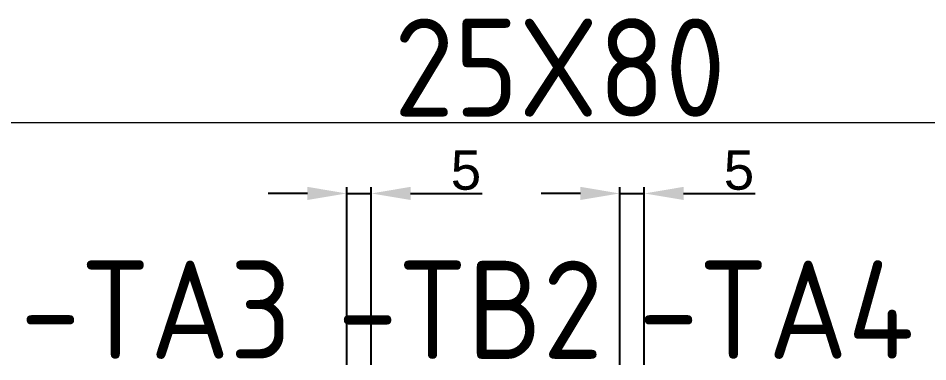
# Model space of a CAD drawing. Header units: millimetres. Extents: x 1359 to 3577, y 1333 to 3557.
# Drawn here: x 1898.3 to 2083.5, y 3277.8 to 3347.8 of the extents above; entities that cross this region are included whole.
import ezdxf
from ezdxf.enums import TextEntityAlignment as Align

# ---------------------------------------------------------------- set-up
doc = ezdxf.new("R2010")
doc.units = ezdxf.units.MM
doc.layers.add('000-PI_TEXT', color=7, linetype='Continuous')
doc.layers.add('002-PI-Kabelska kanalica', color=150, linetype='Continuous')
doc.styles.add('PI0', font='isocpeur.ttf', dxfattribs={"width": 0.9})
doc.styles.get("Standard").update_dxf_attribs({"font": 'arial.ttf'})
doc.dimstyles.new('ISO-25-lb', dxfattribs={"dimtxt": 8, "dimasz": 8, "dimexe": 1.25, "dimexo": 0.625, "dimtad": 1, "dimtxsty": 'Standard', "dimcen": 5, "dimadec": 0, "dimazin": 0, "dimtfac": 1, "dimtmove": 0, "dimatfit": 3, "dimfxl": 1, "dimarcsym": 0})

# ---------------------------------------------------------------- blocks, each defined once
blk = doc.blocks.new('*U51')
at = {"layer": '002-PI-Kabelska kanalica', "color": 0, "linetype": 'ByBlock', "lineweight": 0}
blk.add_line((5, -100), (5, 719), dxfattribs=at)
blk = doc.blocks.new('*D87')
at = {"layer": '000-PI_TEXT', "color": 0, "linetype": 'ByBlock', "lineweight": -2, "ltscale": 0.25, "transparency": 16777216}
for p, q in [((1957.19, 3312.11), (1949.19, 3312.11)), ((1965.19, 3277.18), (1965.19, 3313.36)), ((1965.19, 3312.11), (1970.19, 3312.11)), ((1970.19, 3277.18), (1970.19, 3313.36)), ((1978.19, 3312.11), (1992.75, 3312.11))]:
    blk.add_line(p, q, dxfattribs=at)
at = {"layer": '000-PI_TEXT', "color": 0, "linetype": 'ByBlock', "ltscale": 0.25, "transparency": 16777216}
for points in [[(1957.19, 3313.45), (1957.19, 3310.78), (1965.19, 3312.11)], [(1978.19, 3313.45), (1978.19, 3310.78), (1970.19, 3312.11)]]:
    blk.add_solid(points, dxfattribs=at)
at = {"layer": 'Defpoints', "color": 0, "linetype": 'ByBlock', "ltscale": 0.25, "transparency": 16777216}
for p in [(1970.19, 3312.11), (1965.19, 3276.56), (1970.19, 3276.56)]:
    blk.add_point(p, dxfattribs=at)
at = {"layer": '000-PI_TEXT', "color": 0, "linetype": 'ByBlock', "lineweight": 0, "ltscale": 0.25, "transparency": 16777216, "insert": (1989.47, 3316.81), "char_height": 8, "attachment_point": 5}
blk.add_mtext('5', dxfattribs=at)
blk = doc.blocks.new('*D88')
at = {"layer": '000-PI_TEXT', "color": 0, "linetype": 'ByBlock', "lineweight": -2, "ltscale": 0.25, "transparency": 16777216}
for p, q in [((2012.79, 3312.11), (2004.79, 3312.11)), ((2020.79, 3277.18), (2020.79, 3313.36)), ((2020.79, 3312.11), (2025.79, 3312.11)), ((2025.79, 3277.18), (2025.79, 3313.36)), ((2033.79, 3312.11), (2048.35, 3312.11))]:
    blk.add_line(p, q, dxfattribs=at)
at = {"layer": '000-PI_TEXT', "color": 0, "linetype": 'ByBlock', "ltscale": 0.25, "transparency": 16777216}
for points in [[(2012.79, 3313.45), (2012.79, 3310.78), (2020.79, 3312.11)], [(2033.79, 3313.45), (2033.79, 3310.78), (2025.79, 3312.11)]]:
    blk.add_solid(points, dxfattribs=at)
at = {"layer": 'Defpoints', "color": 0, "linetype": 'ByBlock', "ltscale": 0.25, "transparency": 16777216}
for p in [(2025.79, 3312.11), (2020.79, 3276.56), (2025.79, 3276.56)]:
    blk.add_point(p, dxfattribs=at)
at = {"layer": '000-PI_TEXT', "color": 0, "linetype": 'ByBlock', "lineweight": 0, "ltscale": 0.25, "transparency": 16777216, "insert": (2045.07, 3316.81), "char_height": 8, "attachment_point": 5}
blk.add_mtext('5', dxfattribs=at)

msp = doc.modelspace()

# ---------------------------------------------------------------- block references
at = {"layer": '002-PI-Kabelska kanalica', "color": 0, "linetype": 'ByBlock', "lineweight": 0, "rotation": 270}
msp.add_blockref('*U51', (1701.071, 3331.556), dxfattribs=at)

# ---------------------------------------------------------------- texts
at = {"layer": '002-PI-Kabelska kanalica', "color": 0, "linetype": 'ByBlock', "lineweight": 0, "style": 'PI0', "width": 0.9}
for s, p in [('-TA3', (1926.36, 3288.436)), ('-TB2', (1990.347, 3288.436)), ('-TA4', (2052.661, 3288.436))]:
    msp.add_text(s, height=20, dxfattribs=at).set_placement(p, align=Align.MIDDLE)
at = {"layer": '002-PI-Kabelska kanalica', "color": 0, "linetype": 'ByBlock', "lineweight": 0, "insert": (2008.571, 3337.763), "char_height": 20, "width": 16.78721, "attachment_point": 5, "style": 'PI0'}
msp.add_mtext('25X80', dxfattribs=at)

# ---------------------------------------------------------------- dimensions: what is measured, and where the dimension line sits
at = {"layer": '000-PI_TEXT', "color": 0, "linetype": 'ByBlock', "lineweight": 0, "ltscale": 0.25}
for base, p1, p2, picture, middle in [((1970.193, 3312.114), (1965.193, 3276.556), (1970.193, 3276.556), '*D87', (1989.47, 3312.114)), ((2025.792, 3312.114), (2020.792, 3276.556), (2025.792, 3276.556), '*D88', (2045.069, 3312.114))]:
    dim = msp.add_linear_dim(base=base, p1=p1, p2=p2, dimstyle='ISO-25-lb', dxfattribs=at)
    dim.commit()
    dim.dimension.update_dxf_attribs({"geometry": picture, "text_midpoint": middle, "dimtype": 160})

doc.saveas('drawing.dxf')
